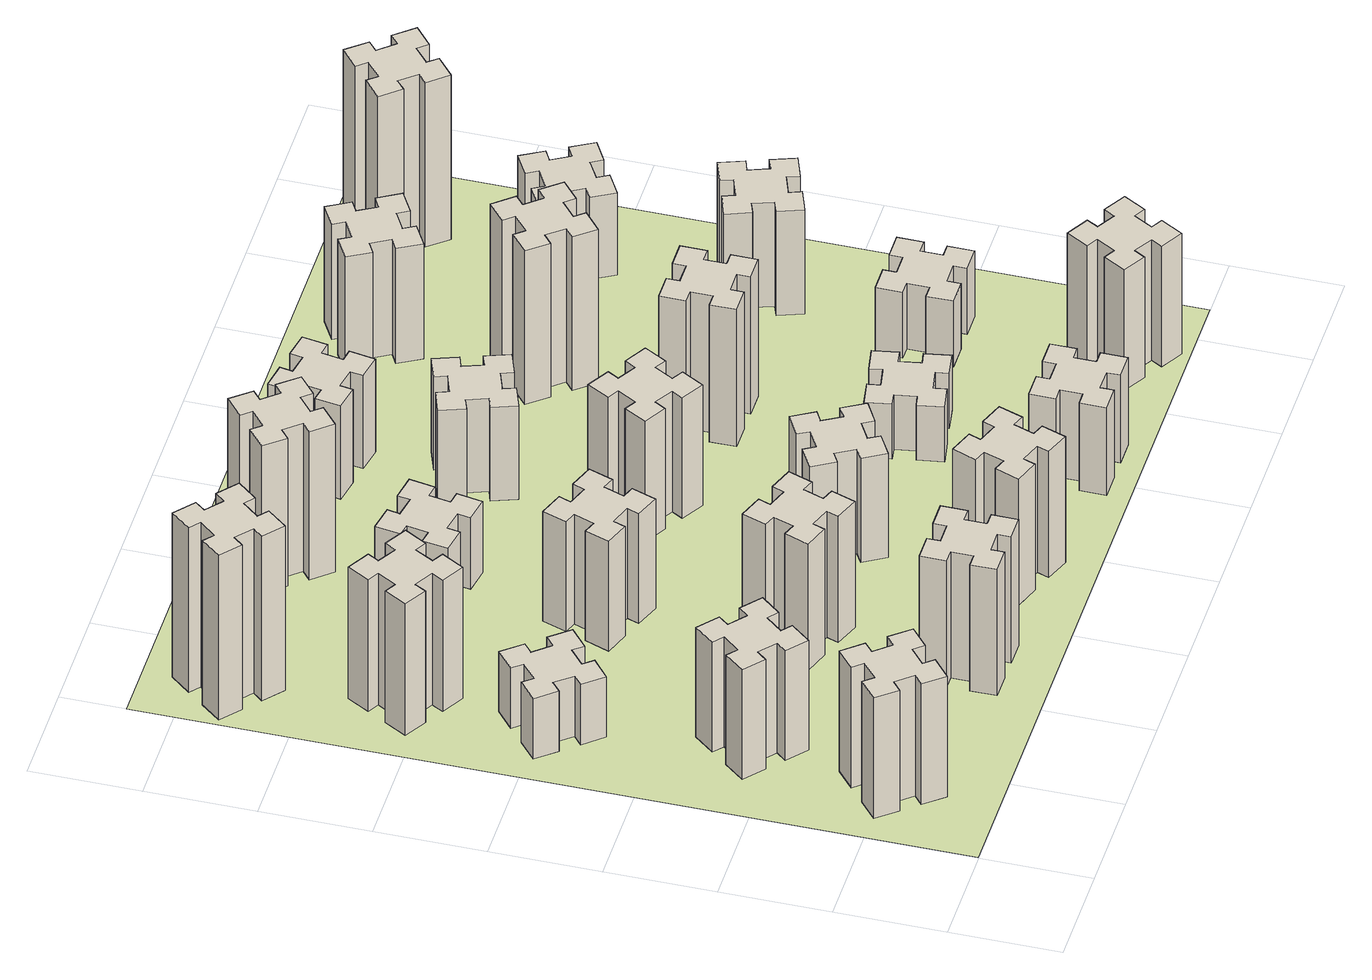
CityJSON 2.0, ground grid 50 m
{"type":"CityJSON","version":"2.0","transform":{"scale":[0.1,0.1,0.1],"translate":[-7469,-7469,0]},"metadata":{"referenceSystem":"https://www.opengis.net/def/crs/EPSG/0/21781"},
"CityObjects":{
"building1":{"type":"Building","attributes":{"class":"1000","function":"1000","usage":"1000","yearOfConstruction":2016,"roofType":"1000","measuredHeight":66,"storeysAboveGround":30,"storeysBelowGround":0},"geometry":[{"type":"Solid","lod":"1","boundaries":[[[[0,1,2,3,4,5,6,7,8,9,10,11,12,13,14,15,16,17,18,19]],[[17,16,20,21]],[[16,15,22,20]],[[15,14,23,22]],[[14,13,24,23]],[[13,12,25,24]],[[12,11,26,25]],[[11,10,27,26]],[[10,9,28,27]],[[9,8,29,28]],[[8,7,30,29]],[[7,6,31,30]],[[6,5,32,31]],[[5,4,33,32]],[[4,3,34,33]],[[3,2,35,34]],[[2,1,36,35]],[[1,0,37,36]],[[0,19,38,37]],[[19,18,39,38]],[[18,17,21,39]],[[24,25,26,27,28,29,30,31,32,33,34,35,36,37,38,39,21,20,22,23]]]]}]},
"building2":{"type":"Building","attributes":{"class":"1000","function":"1000","usage":"1000","yearOfConstruction":2016,"roofType":"1000","measuredHeight":60,"storeysAboveGround":30,"storeysBelowGround":0},"geometry":[{"type":"Solid","lod":"1","boundaries":[[[[40,41,42,43,44,45,46,47,48,49,50,51,52,53,54,55,56,57,58,59]],[[57,56,60,61]],[[56,55,62,60]],[[55,54,63,62]],[[54,53,64,63]],[[53,52,65,64]],[[52,51,66,65]],[[51,50,67,66]],[[50,49,68,67]],[[49,48,69,68]],[[48,47,70,69]],[[47,46,71,70]],[[46,45,72,71]],[[45,44,73,72]],[[44,43,74,73]],[[43,42,75,74]],[[42,41,76,75]],[[41,40,77,76]],[[40,59,78,77]],[[59,58,79,78]],[[58,57,61,79]],[[64,65,66,67,68,69,70,71,72,73,74,75,76,77,78,79,61,60,62,63]]]]}]},
"building3":{"type":"Building","attributes":{"class":"1000","function":"1000","usage":"1000","yearOfConstruction":2016,"roofType":"1000","measuredHeight":33,"storeysAboveGround":30,"storeysBelowGround":0},"geometry":[{"type":"Solid","lod":"1","boundaries":[[[[80,81,82,83,84,85,86,87,88,89,90,91,92,93,94,95,96,97,98,99]],[[97,96,100,101]],[[96,95,102,100]],[[95,94,103,102]],[[94,93,104,103]],[[93,92,105,104]],[[92,91,106,105]],[[91,90,107,106]],[[90,89,108,107]],[[89,88,109,108]],[[88,87,110,109]],[[87,86,111,110]],[[86,85,112,111]],[[85,84,113,112]],[[84,83,114,113]],[[83,82,115,114]],[[82,81,116,115]],[[81,80,117,116]],[[80,99,118,117]],[[99,98,119,118]],[[98,97,101,119]],[[104,105,106,107,108,109,110,111,112,113,114,115,116,117,118,119,101,100,102,103]]]]}]},
"building4":{"type":"Building","attributes":{"class":"1000","function":"1000","usage":"1000","yearOfConstruction":2016,"roofType":"1000","measuredHeight":72,"storeysAboveGround":30,"storeysBelowGround":0},"geometry":[{"type":"Solid","lod":"1","boundaries":[[[[120,121,122,123,124,125,126,127,128,129,130,131,132,133,134,135,136,137,138,139]],[[137,136,140,141]],[[136,135,142,140]],[[135,134,143,142]],[[134,133,144,143]],[[133,132,145,144]],[[132,131,146,145]],[[131,130,147,146]],[[130,129,148,147]],[[129,128,149,148]],[[128,127,150,149]],[[127,126,151,150]],[[126,125,152,151]],[[125,124,153,152]],[[124,123,154,153]],[[123,122,155,154]],[[122,121,156,155]],[[121,120,157,156]],[[120,139,158,157]],[[139,138,159,158]],[[138,137,141,159]],[[144,145,146,147,148,149,150,151,152,153,154,155,156,157,158,159,141,140,142,143]]]]}]},
"building5":{"type":"Building","attributes":{"class":"1000","function":"1000","usage":"1000","yearOfConstruction":2016,"roofType":"1000","measuredHeight":90,"storeysAboveGround":30,"storeysBelowGround":0},"geometry":[{"type":"Solid","lod":"1","boundaries":[[[[160,161,162,163,164,165,166,167,168,169,170,171,172,173,174,175,176,177,178,179]],[[177,176,180,181]],[[176,175,182,180]],[[175,174,183,182]],[[174,173,184,183]],[[173,172,185,184]],[[172,171,186,185]],[[171,170,187,186]],[[170,169,188,187]],[[169,168,189,188]],[[168,167,190,189]],[[167,166,191,190]],[[166,165,192,191]],[[165,164,193,192]],[[164,163,194,193]],[[163,162,195,194]],[[162,161,196,195]],[[161,160,197,196]],[[160,179,198,197]],[[179,178,199,198]],[[178,177,181,199]],[[184,185,186,187,188,189,190,191,192,193,194,195,196,197,198,199,181,180,182,183]]]]}]},
"building6":{"type":"Building","attributes":{"class":"1000","function":"1000","usage":"1000","yearOfConstruction":2016,"roofType":"1000","measuredHeight":69,"storeysAboveGround":30,"storeysBelowGround":0},"geometry":[{"type":"Solid","lod":"1","boundaries":[[[[200,201,202,203,204,205,206,207,208,209,210,211,212,213,214,215,216,217,218,219]],[[217,216,220,221]],[[216,215,222,220]],[[215,214,223,222]],[[214,213,224,223]],[[213,212,225,224]],[[212,211,226,225]],[[211,210,227,226]],[[210,209,228,227]],[[209,208,229,228]],[[208,207,230,229]],[[207,206,231,230]],[[206,205,232,231]],[[205,204,233,232]],[[204,203,234,233]],[[203,202,235,234]],[[202,201,236,235]],[[201,200,237,236]],[[200,219,238,237]],[[219,218,239,238]],[[218,217,221,239]],[[224,225,226,227,228,229,230,231,232,233,234,235,236,237,238,239,221,220,222,223]]]]}]},
"building7":{"type":"Building","attributes":{"class":"1000","function":"1000","usage":"1000","yearOfConstruction":2016,"roofType":"1000","measuredHeight":69,"storeysAboveGround":30,"storeysBelowGround":0},"geometry":[{"type":"Solid","lod":"1","boundaries":[[[[240,241,242,243,244,245,246,247,248,249,250,251,252,253,254,255,256,257,258,259]],[[257,256,260,261]],[[256,255,262,260]],[[255,254,263,262]],[[254,253,264,263]],[[253,252,265,264]],[[252,251,266,265]],[[251,250,267,266]],[[250,249,268,267]],[[249,248,269,268]],[[248,247,270,269]],[[247,246,271,270]],[[246,245,272,271]],[[245,244,273,272]],[[244,243,274,273]],[[243,242,275,274]],[[242,241,276,275]],[[241,240,277,276]],[[240,259,278,277]],[[259,258,279,278]],[[258,257,261,279]],[[264,265,266,267,268,269,270,271,272,273,274,275,276,277,278,279,261,260,262,263]]]]}]},
"building8":{"type":"Building","attributes":{"class":"1000","function":"1000","usage":"1000","yearOfConstruction":2016,"roofType":"1000","measuredHeight":60,"storeysAboveGround":30,"storeysBelowGround":0},"geometry":[{"type":"Solid","lod":"1","boundaries":[[[[280,281,282,283,284,285,286,287,288,289,290,291,292,293,294,295,296,297,298,299]],[[297,296,300,301]],[[296,295,302,300]],[[295,294,303,302]],[[294,293,304,303]],[[293,292,305,304]],[[292,291,306,305]],[[291,290,307,306]],[[290,289,308,307]],[[289,288,309,308]],[[288,287,310,309]],[[287,286,311,310]],[[286,285,312,311]],[[285,284,313,312]],[[284,283,314,313]],[[283,282,315,314]],[[282,281,316,315]],[[281,280,317,316]],[[280,299,318,317]],[[299,298,319,318]],[[298,297,301,319]],[[304,305,306,307,308,309,310,311,312,313,314,315,316,317,318,319,301,300,302,303]]]]}]},
"building9":{"type":"Building","attributes":{"class":"1000","function":"1000","usage":"1000","yearOfConstruction":2016,"roofType":"1000","measuredHeight":39,"storeysAboveGround":30,"storeysBelowGround":0},"geometry":[{"type":"Solid","lod":"1","boundaries":[[[[320,321,322,323,324,325,326,327,328,329,330,331,332,333,334,335,336,337,338,339]],[[337,336,340,341]],[[336,335,342,340]],[[335,334,343,342]],[[334,333,344,343]],[[333,332,345,344]],[[332,331,346,345]],[[331,330,347,346]],[[330,329,348,347]],[[329,328,349,348]],[[328,327,350,349]],[[327,326,351,350]],[[326,325,352,351]],[[325,324,353,352]],[[324,323,354,353]],[[323,322,355,354]],[[322,321,356,355]],[[321,320,357,356]],[[320,339,358,357]],[[339,338,359,358]],[[338,337,341,359]],[[344,345,346,347,348,349,350,351,352,353,354,355,356,357,358,359,341,340,342,343]]]]}]},
"building10":{"type":"Building","attributes":{"class":"1000","function":"1000","usage":"1000","yearOfConstruction":2016,"roofType":"1000","measuredHeight":69,"storeysAboveGround":30,"storeysBelowGround":0},"geometry":[{"type":"Solid","lod":"1","boundaries":[[[[360,361,362,363,364,365,366,367,368,369,370,371,372,373,374,375,376,377,378,379]],[[377,376,380,381]],[[376,375,382,380]],[[375,374,383,382]],[[374,373,384,383]],[[373,372,385,384]],[[372,371,386,385]],[[371,370,387,386]],[[370,369,388,387]],[[369,368,389,388]],[[368,367,390,389]],[[367,366,391,390]],[[366,365,392,391]],[[365,364,393,392]],[[364,363,394,393]],[[363,362,395,394]],[[362,361,396,395]],[[361,360,397,396]],[[360,379,398,397]],[[379,378,399,398]],[[378,377,381,399]],[[384,385,386,387,388,389,390,391,392,393,394,395,396,397,398,399,381,380,382,383]]]]}]},
"building11":{"type":"Building","attributes":{"class":"1000","function":"1000","usage":"1000","yearOfConstruction":2016,"roofType":"1000","measuredHeight":81,"storeysAboveGround":30,"storeysBelowGround":0},"geometry":[{"type":"Solid","lod":"1","boundaries":[[[[400,401,402,403,404,405,406,407,408,409,410,411,412,413,414,415,416,417,418,419]],[[417,416,420,421]],[[416,415,422,420]],[[415,414,423,422]],[[414,413,424,423]],[[413,412,425,424]],[[412,411,426,425]],[[411,410,427,426]],[[410,409,428,427]],[[409,408,429,428]],[[408,407,430,429]],[[407,406,431,430]],[[406,405,432,431]],[[405,404,433,432]],[[404,403,434,433]],[[403,402,435,434]],[[402,401,436,435]],[[401,400,437,436]],[[400,419,438,437]],[[419,418,439,438]],[[418,417,421,439]],[[424,425,426,427,428,429,430,431,432,433,434,435,436,437,438,439,421,420,422,423]]]]}]},
"building12":{"type":"Building","attributes":{"class":"1000","function":"1000","usage":"1000","yearOfConstruction":2016,"roofType":"1000","measuredHeight":57,"storeysAboveGround":30,"storeysBelowGround":0},"geometry":[{"type":"Solid","lod":"1","boundaries":[[[[440,441,442,443,444,445,446,447,448,449,450,451,452,453,454,455,456,457,458,459]],[[457,456,460,461]],[[456,455,462,460]],[[455,454,463,462]],[[454,453,464,463]],[[453,452,465,464]],[[452,451,466,465]],[[451,450,467,466]],[[450,449,468,467]],[[449,448,469,468]],[[448,447,470,469]],[[447,446,471,470]],[[446,445,472,471]],[[445,444,473,472]],[[444,443,474,473]],[[443,442,475,474]],[[442,441,476,475]],[[441,440,477,476]],[[440,459,478,477]],[[459,458,479,478]],[[458,457,461,479]],[[464,465,466,467,468,469,470,471,472,473,474,475,476,477,478,479,461,460,462,463]]]]}]},
"building13":{"type":"Building","attributes":{"class":"1000","function":"1000","usage":"1000","yearOfConstruction":2016,"roofType":"1000","measuredHeight":66,"storeysAboveGround":30,"storeysBelowGround":0},"geometry":[{"type":"Solid","lod":"1","boundaries":[[[[480,481,482,483,484,485,486,487,488,489,490,491,492,493,494,495,496,497,498,499]],[[497,496,500,501]],[[496,495,502,500]],[[495,494,503,502]],[[494,493,504,503]],[[493,492,505,504]],[[492,491,506,505]],[[491,490,507,506]],[[490,489,508,507]],[[489,488,509,508]],[[488,487,510,509]],[[487,486,511,510]],[[486,485,512,511]],[[485,484,513,512]],[[484,483,514,513]],[[483,482,515,514]],[[482,481,516,515]],[[481,480,517,516]],[[480,499,518,517]],[[499,498,519,518]],[[498,497,501,519]],[[504,505,506,507,508,509,510,511,512,513,514,515,516,517,518,519,501,500,502,503]]]]}]},
"building14":{"type":"Building","attributes":{"class":"1000","function":"1000","usage":"1000","yearOfConstruction":2016,"roofType":"1000","measuredHeight":51,"storeysAboveGround":30,"storeysBelowGround":0},"geometry":[{"type":"Solid","lod":"1","boundaries":[[[[520,521,522,523,524,525,526,527,528,529,530,531,532,533,534,535,536,537,538,539]],[[537,536,540,541]],[[536,535,542,540]],[[535,534,543,542]],[[534,533,544,543]],[[533,532,545,544]],[[532,531,546,545]],[[531,530,547,546]],[[530,529,548,547]],[[529,528,549,548]],[[528,527,550,549]],[[527,526,551,550]],[[526,525,552,551]],[[525,524,553,552]],[[524,523,554,553]],[[523,522,555,554]],[[522,521,556,555]],[[521,520,557,556]],[[520,539,558,557]],[[539,538,559,558]],[[538,537,541,559]],[[544,545,546,547,548,549,550,551,552,553,554,555,556,557,558,559,541,540,542,543]]]]}]},
"building15":{"type":"Building","attributes":{"class":"1000","function":"1000","usage":"1000","yearOfConstruction":2016,"roofType":"1000","measuredHeight":48,"storeysAboveGround":30,"storeysBelowGround":0},"geometry":[{"type":"Solid","lod":"1","boundaries":[[[[560,561,562,563,564,565,566,567,568,569,570,571,572,573,574,575,576,577,578,579]],[[577,576,580,581]],[[576,575,582,580]],[[575,574,583,582]],[[574,573,584,583]],[[573,572,585,584]],[[572,571,586,585]],[[571,570,587,586]],[[570,569,588,587]],[[569,568,589,588]],[[568,567,590,589]],[[567,566,591,590]],[[566,565,592,591]],[[565,564,593,592]],[[564,563,594,593]],[[563,562,595,594]],[[562,561,596,595]],[[561,560,597,596]],[[560,579,598,597]],[[579,578,599,598]],[[578,577,581,599]],[[584,585,586,587,588,589,590,591,592,593,594,595,596,597,598,599,581,580,582,583]]]]}]},
"building16":{"type":"Building","attributes":{"class":"1000","function":"1000","usage":"1000","yearOfConstruction":2016,"roofType":"1000","measuredHeight":51,"storeysAboveGround":30,"storeysBelowGround":0},"geometry":[{"type":"Solid","lod":"1","boundaries":[[[[600,601,602,603,604,605,606,607,608,609,610,611,612,613,614,615,616,617,618,619]],[[617,616,620,621]],[[616,615,622,620]],[[615,614,623,622]],[[614,613,624,623]],[[613,612,625,624]],[[612,611,626,625]],[[611,610,627,626]],[[610,609,628,627]],[[609,608,629,628]],[[608,607,630,629]],[[607,606,631,630]],[[606,605,632,631]],[[605,604,633,632]],[[604,603,634,633]],[[603,602,635,634]],[[602,601,636,635]],[[601,600,637,636]],[[600,619,638,637]],[[619,618,639,638]],[[618,617,621,639]],[[624,625,626,627,628,629,630,631,632,633,634,635,636,637,638,639,621,620,622,623]]]]}]},
"building17":{"type":"Building","attributes":{"class":"1000","function":"1000","usage":"1000","yearOfConstruction":2016,"roofType":"1000","measuredHeight":30,"storeysAboveGround":30,"storeysBelowGround":0},"geometry":[{"type":"Solid","lod":"1","boundaries":[[[[640,641,642,643,644,645,646,647,648,649,650,651,652,653,654,655,656,657,658,659]],[[657,656,660,661]],[[656,655,662,660]],[[655,654,663,662]],[[654,653,664,663]],[[653,652,665,664]],[[652,651,666,665]],[[651,650,667,666]],[[650,649,668,667]],[[649,648,669,668]],[[648,647,670,669]],[[647,646,671,670]],[[646,645,672,671]],[[645,644,673,672]],[[644,643,674,673]],[[643,642,675,674]],[[642,641,676,675]],[[641,640,677,676]],[[640,659,678,677]],[[659,658,679,678]],[[658,657,661,679]],[[664,665,666,667,668,669,670,671,672,673,674,675,676,677,678,679,661,660,662,663]]]]}]},
"building18":{"type":"Building","attributes":{"class":"1000","function":"1000","usage":"1000","yearOfConstruction":2016,"roofType":"1000","measuredHeight":75,"storeysAboveGround":30,"storeysBelowGround":0},"geometry":[{"type":"Solid","lod":"1","boundaries":[[[[680,681,682,683,684,685,686,687,688,689,690,691,692,693,694,695,696,697,698,699]],[[697,696,700,701]],[[696,695,702,700]],[[695,694,703,702]],[[694,693,704,703]],[[693,692,705,704]],[[692,691,706,705]],[[691,690,707,706]],[[690,689,708,707]],[[689,688,709,708]],[[688,687,710,709]],[[687,686,711,710]],[[686,685,712,711]],[[685,684,713,712]],[[684,683,714,713]],[[683,682,715,714]],[[682,681,716,715]],[[681,680,717,716]],[[680,699,718,717]],[[699,698,719,718]],[[698,697,701,719]],[[704,705,706,707,708,709,710,711,712,713,714,715,716,717,718,719,701,700,702,703]]]]}]},
"building19":{"type":"Building","attributes":{"class":"1000","function":"1000","usage":"1000","yearOfConstruction":2016,"roofType":"1000","measuredHeight":84,"storeysAboveGround":30,"storeysBelowGround":0},"geometry":[{"type":"Solid","lod":"1","boundaries":[[[[720,721,722,723,724,725,726,727,728,729,730,731,732,733,734,735,736,737,738,739]],[[737,736,740,741]],[[736,735,742,740]],[[735,734,743,742]],[[734,733,744,743]],[[733,732,745,744]],[[732,731,746,745]],[[731,730,747,746]],[[730,729,748,747]],[[729,728,749,748]],[[728,727,750,749]],[[727,726,751,750]],[[726,725,752,751]],[[725,724,753,752]],[[724,723,754,753]],[[723,722,755,754]],[[722,721,756,755]],[[721,720,757,756]],[[720,739,758,757]],[[739,738,759,758]],[[738,737,741,759]],[[744,745,746,747,748,749,750,751,752,753,754,755,756,757,758,759,741,740,742,743]]]]}]},
"building20":{"type":"Building","attributes":{"class":"1000","function":"1000","usage":"1000","yearOfConstruction":2016,"roofType":"1000","measuredHeight":66,"storeysAboveGround":30,"storeysBelowGround":0},"geometry":[{"type":"Solid","lod":"1","boundaries":[[[[760,761,762,763,764,765,766,767,768,769,770,771,772,773,774,775,776,777,778,779]],[[777,776,780,781]],[[776,775,782,780]],[[775,774,783,782]],[[774,773,784,783]],[[773,772,785,784]],[[772,771,786,785]],[[771,770,787,786]],[[770,769,788,787]],[[769,768,789,788]],[[768,767,790,789]],[[767,766,791,790]],[[766,765,792,791]],[[765,764,793,792]],[[764,763,794,793]],[[763,762,795,794]],[[762,761,796,795]],[[761,760,797,796]],[[760,779,798,797]],[[779,778,799,798]],[[778,777,781,799]],[[784,785,786,787,788,789,790,791,792,793,794,795,796,797,798,799,781,780,782,783]]]]}]},
"building21":{"type":"Building","attributes":{"class":"1000","function":"1000","usage":"1000","yearOfConstruction":2016,"roofType":"1000","measuredHeight":36,"storeysAboveGround":30,"storeysBelowGround":0},"geometry":[{"type":"Solid","lod":"1","boundaries":[[[[800,801,802,803,804,805,806,807,808,809,810,811,812,813,814,815,816,817,818,819]],[[817,816,820,821]],[[816,815,822,820]],[[815,814,823,822]],[[814,813,824,823]],[[813,812,825,824]],[[812,811,826,825]],[[811,810,827,826]],[[810,809,828,827]],[[809,808,829,828]],[[808,807,830,829]],[[807,806,831,830]],[[806,805,832,831]],[[805,804,833,832]],[[804,803,834,833]],[[803,802,835,834]],[[802,801,836,835]],[[801,800,837,836]],[[800,819,838,837]],[[819,818,839,838]],[[818,817,821,839]],[[824,825,826,827,828,829,830,831,832,833,834,835,836,837,838,839,821,820,822,823]]]]}]},
"building22":{"type":"Building","attributes":{"class":"1000","function":"1000","usage":"1000","yearOfConstruction":2016,"roofType":"1000","measuredHeight":63,"storeysAboveGround":30,"storeysBelowGround":0},"geometry":[{"type":"Solid","lod":"1","boundaries":[[[[840,841,842,843,844,845,846,847,848,849,850,851,852,853,854,855,856,857,858,859]],[[857,856,860,861]],[[856,855,862,860]],[[855,854,863,862]],[[854,853,864,863]],[[853,852,865,864]],[[852,851,866,865]],[[851,850,867,866]],[[850,849,868,867]],[[849,848,869,868]],[[848,847,870,869]],[[847,846,871,870]],[[846,845,872,871]],[[845,844,873,872]],[[844,843,874,873]],[[843,842,875,874]],[[842,841,876,875]],[[841,840,877,876]],[[840,859,878,877]],[[859,858,879,878]],[[858,857,861,879]],[[864,865,866,867,868,869,870,871,872,873,874,875,876,877,878,879,861,860,862,863]]]]}]},
"building23":{"type":"Building","attributes":{"class":"1000","function":"1000","usage":"1000","yearOfConstruction":2016,"roofType":"1000","measuredHeight":57,"storeysAboveGround":30,"storeysBelowGround":0},"geometry":[{"type":"Solid","lod":"1","boundaries":[[[[880,881,882,883,884,885,886,887,888,889,890,891,892,893,894,895,896,897,898,899]],[[897,896,900,901]],[[896,895,902,900]],[[895,894,903,902]],[[894,893,904,903]],[[893,892,905,904]],[[892,891,906,905]],[[891,890,907,906]],[[890,889,908,907]],[[889,888,909,908]],[[888,887,910,909]],[[887,886,911,910]],[[886,885,912,911]],[[885,884,913,912]],[[884,883,914,913]],[[883,882,915,914]],[[882,881,916,915]],[[881,880,917,916]],[[880,899,918,917]],[[899,898,919,918]],[[898,897,901,919]],[[904,905,906,907,908,909,910,911,912,913,914,915,916,917,918,919,901,900,902,903]]]]}]},
"building24":{"type":"Building","attributes":{"class":"1000","function":"1000","usage":"1000","yearOfConstruction":2016,"roofType":"1000","measuredHeight":45,"storeysAboveGround":30,"storeysBelowGround":0},"geometry":[{"type":"Solid","lod":"1","boundaries":[[[[920,921,922,923,924,925,926,927,928,929,930,931,932,933,934,935,936,937,938,939]],[[937,936,940,941]],[[936,935,942,940]],[[935,934,943,942]],[[934,933,944,943]],[[933,932,945,944]],[[932,931,946,945]],[[931,930,947,946]],[[930,929,948,947]],[[929,928,949,948]],[[928,927,950,949]],[[927,926,951,950]],[[926,925,952,951]],[[925,924,953,952]],[[924,923,954,953]],[[923,922,955,954]],[[922,921,956,955]],[[921,920,957,956]],[[920,939,958,957]],[[939,938,959,958]],[[938,937,941,959]],[[944,945,946,947,948,949,950,951,952,953,954,955,956,957,958,959,941,940,942,943]]]]}]},
"building25":{"type":"Building","attributes":{"class":"1000","function":"1000","usage":"1000","yearOfConstruction":2016,"roofType":"1000","measuredHeight":90,"storeysAboveGround":30,"storeysBelowGround":0},"geometry":[{"type":"Solid","lod":"1","boundaries":[[[[960,961,962,963,964,965,966,967,968,969,970,971,972,973,974,975,976,977,978,979]],[[977,976,980,981]],[[976,975,982,980]],[[975,974,983,982]],[[974,973,984,983]],[[973,972,985,984]],[[972,971,986,985]],[[971,970,987,986]],[[970,969,988,987]],[[969,968,989,988]],[[968,967,990,989]],[[967,966,991,990]],[[966,965,992,991]],[[965,964,993,992]],[[964,963,994,993]],[[963,962,995,994]],[[962,961,996,995]],[[961,960,997,996]],[[960,979,998,997]],[[979,978,999,998]],[[978,977,981,999]],[[984,985,986,987,988,989,990,991,992,993,994,995,996,997,998,999,981,980,982,983]]]]}]},
"landuse1":{"type":"LandUse","attributes":{"name":"plot1","function":"1010"},"geometry":[{"type":"MultiSurface","lod":"1","boundaries":[[[1000,1001,1002,1003]]]}]}
},
"vertices":[
[343,592,0],[266,527,0],[228,573,0],[136,496,0],[213,404,0],[259,443,0],[323,366,0],[277,328,0],[354,236,0],[446,313,0],[408,359,0],[484,423,0],[523,377,0],[615,454,0],[538,546,0],[492,508,0],[427,584,0],[473,623,0],[396,715,0],[304,638,0],[427,584,660],[473,623,660],[492,508,660],[538,546,660],[615,454,660],[523,377,660],[484,423,660],[408,359,660],[446,313,660],[354,236,660],[277,328,660],[323,366,660],[259,443,660],[213,404,660],[136,496,660],[228,573,660],[266,527,660],[343,592,660],[304,638,660],[396,715,660],
[527,1006,0],[592,1083,0],[638,1044,0],[715,1136,0],[623,1213,0],[584,1167,0],[508,1232,0],[546,1278,0],[454,1355,0],[377,1263,0],[423,1224,0],[359,1148,0],[313,1186,0],[236,1094,0],[328,1017,0],[366,1063,0],[443,999,0],[404,953,0],[496,876,0],[573,968,0],[443,999,600],[404,953,600],[366,1063,600],[328,1017,600],[236,1094,600],[313,1186,600],[359,1148,600],[423,1224,600],[377,1263,600],[454,1355,600],[546,1278,600],[508,1232,600],[584,1167,600],[623,1213,600],[715,1136,600],[638,1044,600],[592,1083,600],[527,1006,600],[573,968,600],[496,876,600],
[492,1988,0],[427,2064,0],[473,2103,0],[396,2195,0],[304,2118,0],[343,2072,0],[266,2007,0],[228,2053,0],[136,1976,0],[213,1884,0],[259,1923,0],[323,1846,0],[277,1808,0],[354,1716,0],[446,1793,0],[408,1839,0],[484,1903,0],[523,1857,0],[615,1934,0],[538,2026,0],[484,1903,330],[523,1857,330],[408,1839,330],[446,1793,330],[354,1716,330],[277,1808,330],[323,1846,330],[259,1923,330],[213,1884,330],[136,1976,330],[228,2053,330],[266,2007,330],[343,2072,330],[304,2118,330],[396,2195,330],[473,2103,330],[427,2064,330],[492,1988,330],[538,2026,330],[615,1934,330],
[446,2497,0],[496,2584,0],[548,2554,0],[608,2658,0],[504,2718,0],[474,2666,0],[387,2716,0],[417,2768,0],[313,2828,0],[253,2724,0],[305,2694,0],[255,2607,0],[203,2637,0],[143,2533,0],[247,2473,0],[277,2525,0],[364,2475,0],[334,2423,0],[438,2363,0],[498,2467,0],[364,2475,720],[334,2423,720],[277,2525,720],[247,2473,720],[143,2533,720],[203,2637,720],[255,2607,720],[305,2694,720],[253,2724,720],[313,2828,720],[417,2768,720],[387,2716,720],[474,2666,720],[504,2718,720],[608,2658,720],[548,2554,720],[496,2584,720],[446,2497,720],[498,2467,720],[438,2363,720],
[384,3387,0],[308,3452,0],[346,3498,0],[254,3575,0],[177,3483,0],[223,3444,0],[159,3368,0],[113,3406,0],[36,3314,0],[128,3237,0],[166,3283,0],[243,3219,0],[204,3173,0],[296,3096,0],[373,3188,0],[327,3226,0],[392,3303,0],[438,3264,0],[515,3356,0],[423,3433,0],[392,3303,900],[438,3264,900],[327,3226,900],[373,3188,900],[296,3096,900],[204,3173,900],[243,3219,900],[166,3283,900],[128,3237,900],[36,3314,900],[113,3406,900],[159,3368,900],[223,3444,900],[177,3483,900],[254,3575,900],[346,3498,900],[308,3452,900],[384,3387,900],[423,3433,900],[515,3356,900],
[1105,425,0],[1105,325,0],[1045,325,0],[1045,205,0],[1165,205,0],[1165,265,0],[1265,265,0],[1265,205,0],[1385,205,0],[1385,325,0],[1325,325,0],[1325,425,0],[1385,425,0],[1385,545,0],[1265,545,0],[1265,485,0],[1165,485,0],[1165,545,0],[1045,545,0],[1045,425,0],[1165,485,690],[1165,545,690],[1265,485,690],[1265,545,690],[1385,545,690],[1385,425,690],[1325,425,690],[1325,325,690],[1385,325,690],[1385,205,690],[1265,205,690],[1265,265,690],[1165,265,690],[1165,205,690],[1045,205,690],[1045,325,690],[1105,325,690],[1105,425,690],[1045,425,690],[1045,545,690],
[1302,1031,0],[1336,1125,0],[1392,1104,0],[1433,1217,0],[1320,1258,0],[1300,1202,0],[1206,1236,0],[1227,1292,0],[1114,1333,0],[1073,1220,0],[1129,1200,0],[1095,1106,0],[1039,1127,0],[997,1014,0],[1110,973,0],[1131,1029,0],[1225,995,0],[1204,939,0],[1317,897,0],[1358,1010,0],[1225,995,690],[1204,939,690],[1131,1029,690],[1110,973,690],[997,1014,690],[1039,1127,690],[1095,1106,690],[1129,1200,690],[1073,1220,690],[1114,1333,690],[1227,1292,690],[1206,1236,690],[1300,1202,690],[1320,1258,690],[1433,1217,690],[1392,1104,690],[1336,1125,690],[1302,1031,690],[1358,1010,690],[1317,897,690],
[1029,2040,0],[995,1946,0],[939,1967,0],[897,1854,0],[1010,1813,0],[1031,1869,0],[1125,1835,0],[1104,1779,0],[1217,1737,0],[1258,1850,0],[1202,1871,0],[1236,1965,0],[1292,1944,0],[1333,2057,0],[1220,2098,0],[1200,2042,0],[1106,2076,0],[1127,2132,0],[1014,2173,0],[973,2060,0],[1106,2076,600],[1127,2132,600],[1200,2042,600],[1220,2098,600],[1333,2057,600],[1292,1944,600],[1236,1965,600],[1202,1871,600],[1258,1850,600],[1217,1737,600],[1104,1779,600],[1125,1835,600],[1031,1869,600],[1010,1813,600],[897,1854,600],[939,1967,600],[995,1946,600],[1029,2040,600],[973,2060,600],[1014,2173,600],
[1016,2764,0],[998,2665,0],[939,2676,0],[918,2557,0],[1037,2537,0],[1047,2596,0],[1145,2578,0],[1135,2519,0],[1253,2498,0],[1274,2617,0],[1215,2627,0],[1232,2725,0],[1291,2715,0],[1312,2833,0],[1194,2854,0],[1184,2795,0],[1085,2812,0],[1096,2871,0],[977,2892,0],[957,2774,0],[1085,2812,390],[1096,2871,390],[1184,2795,390],[1194,2854,390],[1312,2833,390],[1291,2715,390],[1232,2725,390],[1215,2627,390],[1274,2617,390],[1253,2498,390],[1135,2519,390],[1145,2578,390],[1047,2596,390],[1037,2537,390],[918,2557,390],[939,2676,390],[998,2665,390],[1016,2764,390],[957,2774,390],[977,2892,390],
[1769,460,0],[1735,366,0],[1679,387,0],[1637,274,0],[1750,233,0],[1771,289,0],[1865,255,0],[1844,199,0],[1957,157,0],[1998,270,0],[1942,291,0],[1976,385,0],[2032,364,0],[2073,477,0],[1960,518,0],[1940,462,0],[1846,496,0],[1867,552,0],[1754,593,0],[1713,480,0],[1846,496,690],[1867,552,690],[1940,462,690],[1960,518,690],[2073,477,690],[2032,364,690],[1976,385,690],[1942,291,690],[1998,270,690],[1957,157,690],[1844,199,690],[1865,255,690],[1771,289,690],[1750,233,690],[1637,274,690],[1679,387,690],[1735,366,690],[1769,460,690],[1713,480,690],[1754,593,690],
[1083,3452,0],[1006,3387,0],[968,3433,0],[876,3356,0],[953,3264,0],[999,3303,0],[1063,3226,0],[1017,3188,0],[1094,3096,0],[1186,3173,0],[1148,3219,0],[1224,3283,0],[1263,3237,0],[1355,3314,0],[1278,3406,0],[1232,3368,0],[1167,3444,0],[1213,3483,0],[1136,3575,0],[1044,3498,0],[1167,3444,810],[1213,3483,810],[1232,3368,810],[1278,3406,810],[1355,3314,810],[1263,3237,810],[1224,3283,810],[1148,3219,810],[1186,3173,810],[1094,3096,810],[1017,3188,810],[1063,3226,810],[999,3303,810],[953,3264,810],[876,3356,810],[968,3433,810],[1006,3387,810],[1083,3452,810],[1044,3498,810],[1136,3575,810],
[1867,995,0],[1954,1045,0],[1984,993,0],[2088,1053,0],[2028,1157,0],[1976,1127,0],[1926,1214,0],[1978,1244,0],[1918,1348,0],[1814,1288,0],[1844,1236,0],[1757,1186,0],[1727,1238,0],[1623,1178,0],[1683,1074,0],[1735,1104,0],[1785,1017,0],[1733,987,0],[1793,883,0],[1897,943,0],[1785,1017,570],[1733,987,570],[1735,1104,570],[1683,1074,570],[1623,1178,570],[1727,1238,570],[1757,1186,570],[1844,1236,570],[1814,1288,570],[1918,1348,570],[1978,1244,570],[1926,1214,570],[1976,1127,570],[2028,1157,570],[2088,1053,570],[1984,993,570],[1954,1045,570],[1867,995,570],[1897,943,570],[1793,883,570],
[1757,1885,0],[1844,1835,0],[1814,1783,0],[1918,1723,0],[1978,1827,0],[1926,1857,0],[1976,1944,0],[2028,1914,0],[2088,2018,0],[1984,2078,0],[1954,2026,0],[1867,2076,0],[1897,2128,0],[1793,2188,0],[1733,2084,0],[1785,2054,0],[1735,1967,0],[1683,1997,0],[1623,1893,0],[1727,1833,0],[1735,1967,660],[1683,1997,660],[1785,2054,660],[1733,2084,660],[1793,2188,660],[1897,2128,660],[1867,2076,660],[1954,2026,660],[1984,2078,660],[2088,2018,660],[2028,1914,660],[1976,1944,660],[1926,1857,660],[1978,1827,660],[1918,1723,660],[1814,1783,660],[1844,1835,660],[1757,1885,660],[1727,1833,660],[1623,1893,660],
[1735,2705,0],[1769,2611,0],[1713,2590,0],[1754,2477,0],[1867,2519,0],[1846,2575,0],[1940,2609,0],[1960,2553,0],[2073,2594,0],[2032,2707,0],[1976,2686,0],[1942,2780,0],[1998,2800,0],[1957,2913,0],[1844,2872,0],[1865,2816,0],[1771,2782,0],[1750,2838,0],[1637,2797,0],[1679,2684,0],[1771,2782,510],[1750,2838,510],[1865,2816,510],[1844,2872,510],[1957,2913,510],[1998,2800,510],[1942,2780,510],[1976,2686,510],[2032,2707,510],[2073,2594,510],[1960,2553,510],[1940,2609,510],[1846,2575,510],[1867,2519,510],[1754,2477,510],[1713,2590,510],[1769,2611,510],[1735,2705,510],[1679,2684,510],[1637,2797,510],
[2485,325,0],[2485,225,0],[2425,225,0],[2425,105,0],[2545,105,0],[2545,165,0],[2645,165,0],[2645,105,0],[2765,105,0],[2765,225,0],[2705,225,0],[2705,325,0],[2765,325,0],[2765,445,0],[2645,445,0],[2645,385,0],[2545,385,0],[2545,445,0],[2425,445,0],[2425,325,0],[2545,385,480],[2545,445,480],[2645,385,480],[2645,445,480],[2765,445,480],[2765,325,480],[2705,325,480],[2705,225,480],[2765,225,480],[2765,105,480],[2645,105,480],[2645,165,480],[2545,165,480],[2545,105,480],[2425,105,480],[2425,225,480],[2485,225,480],[2485,325,480],[2425,325,480],[2425,445,480],
[1855,3267,0],[1872,3365,0],[1931,3355,0],[1952,3473,0],[1834,3494,0],[1824,3435,0],[1725,3452,0],[1736,3511,0],[1617,3532,0],[1597,3414,0],[1656,3404,0],[1638,3305,0],[1579,3316,0],[1558,3197,0],[1677,3177,0],[1687,3236,0],[1785,3218,0],[1775,3159,0],[1893,3138,0],[1914,3257,0],[1785,3218,510],[1775,3159,510],[1687,3236,510],[1677,3177,510],[1558,3197,510],[1579,3316,510],[1638,3305,510],[1656,3404,510],[1597,3414,510],[1617,3532,510],[1736,3511,510],[1725,3452,510],[1824,3435,510],[1834,3494,510],[1952,3473,510],[1931,3355,510],[1872,3365,510],[1855,3267,510],[1914,3257,510],[1893,3138,510],
[2625,1132,0],[2527,1115,0],[2517,1174,0],[2398,1153,0],[2419,1035,0],[2478,1045,0],[2496,947,0],[2437,937,0],[2457,818,0],[2576,839,0],[2565,898,0],[2664,916,0],[2674,857,0],[2792,877,0],[2771,996,0],[2712,985,0],[2695,1084,0],[2754,1094,0],[2733,1212,0],[2615,1191,0],[2695,1084,300],[2754,1094,300],[2712,985,300],[2771,996,300],[2792,877,300],[2674,857,300],[2664,916,300],[2565,898,300],[2576,839,300],[2457,818,300],[2437,937,300],[2496,947,300],[2478,1045,300],[2419,1035,300],[2398,1153,300],[2517,1174,300],[2527,1115,300],[2625,1132,300],[2615,1191,300],[2733,1212,300],
[2385,1905,0],[2385,1805,0],[2325,1805,0],[2325,1685,0],[2445,1685,0],[2445,1745,0],[2545,1745,0],[2545,1685,0],[2665,1685,0],[2665,1805,0],[2605,1805,0],[2605,1905,0],[2665,1905,0],[2665,2025,0],[2545,2025,0],[2545,1965,0],[2445,1965,0],[2445,2025,0],[2325,2025,0],[2325,1905,0],[2445,1965,750],[2445,2025,750],[2545,1965,750],[2545,2025,750],[2665,2025,750],[2665,1905,750],[2605,1905,750],[2605,1805,750],[2665,1805,750],[2665,1685,750],[2545,1685,750],[2545,1745,750],[2445,1745,750],[2445,1685,750],[2325,1685,750],[2325,1805,750],[2385,1805,750],[2385,1905,750],[2325,1905,750],[2325,2025,750],
[2563,2712,0],[2486,2647,0],[2448,2693,0],[2356,2616,0],[2433,2524,0],[2479,2563,0],[2543,2486,0],[2497,2448,0],[2574,2356,0],[2666,2433,0],[2628,2479,0],[2704,2543,0],[2743,2497,0],[2835,2574,0],[2758,2666,0],[2712,2628,0],[2647,2704,0],[2693,2743,0],[2616,2835,0],[2524,2758,0],[2647,2704,840],[2693,2743,840],[2712,2628,840],[2758,2666,840],[2835,2574,840],[2743,2497,840],[2704,2543,840],[2628,2479,840],[2666,2433,840],[2574,2356,840],[2497,2448,840],[2543,2486,840],[2479,2563,840],[2433,2524,840],[2356,2616,840],[2448,2693,840],[2486,2647,840],[2563,2712,840],[2524,2758,840],[2616,2835,840],
[3265,374,0],[3215,287,0],[3163,317,0],[3103,213,0],[3207,153,0],[3237,205,0],[3324,155,0],[3294,103,0],[3398,43,0],[3458,147,0],[3406,177,0],[3456,264,0],[3508,234,0],[3568,338,0],[3464,398,0],[3434,346,0],[3347,396,0],[3377,448,0],[3273,508,0],[3213,404,0],[3347,396,660],[3377,448,660],[3434,346,660],[3464,398,660],[3568,338,660],[3508,234,660],[3456,264,660],[3406,177,660],[3458,147,660],[3398,43,660],[3294,103,660],[3324,155,660],[3237,205,660],[3207,153,660],[3103,213,660],[3163,317,660],[3215,287,660],[3265,374,660],[3213,404,660],[3273,508,660],
[3185,1005,0],[3285,1005,0],[3285,945,0],[3405,945,0],[3405,1065,0],[3345,1065,0],[3345,1165,0],[3405,1165,0],[3405,1285,0],[3285,1285,0],[3285,1225,0],[3185,1225,0],[3185,1285,0],[3065,1285,0],[3065,1165,0],[3125,1165,0],[3125,1065,0],[3065,1065,0],[3065,945,0],[3185,945,0],[3125,1065,360],[3065,1065,360],[3125,1165,360],[3065,1165,360],[3065,1285,360],[3185,1285,360],[3185,1225,360],[3285,1225,360],[3285,1285,360],[3405,1285,360],[3405,1165,360],[3345,1165,360],[3345,1065,360],[3405,1065,360],[3405,945,360],[3285,945,360],[3285,1005,360],[3185,1005,360],[3185,945,360],[3065,945,360],
[2716,3347,0],[2666,3434,0],[2718,3464,0],[2658,3568,0],[2554,3508,0],[2584,3456,0],[2497,3406,0],[2467,3458,0],[2363,3398,0],[2423,3294,0],[2475,3324,0],[2525,3237,0],[2473,3207,0],[2533,3103,0],[2637,3163,0],[2607,3215,0],[2694,3265,0],[2724,3213,0],[2828,3273,0],[2768,3377,0],[2694,3265,630],[2724,3213,630],[2607,3215,630],[2637,3163,630],[2533,3103,630],[2473,3207,630],[2525,3237,630],[2475,3324,630],[2423,3294,630],[2363,3398,630],[2467,3458,630],[2497,3406,630],[2584,3456,630],[2554,3508,630],[2658,3568,630],[2718,3464,630],[2666,3434,630],[2716,3347,630],[2768,3377,630],[2828,3273,630],
[3326,1735,0],[3420,1769,0],[3440,1713,0],[3553,1754,0],[3512,1867,0],[3456,1846,0],[3422,1940,0],[3478,1960,0],[3437,2073,0],[3324,2032,0],[3345,1976,0],[3251,1942,0],[3230,1998,0],[3117,1957,0],[3159,1844,0],[3215,1865,0],[3249,1771,0],[3193,1750,0],[3234,1637,0],[3347,1679,0],[3249,1771,570],[3193,1750,570],[3215,1865,570],[3159,1844,570],[3117,1957,570],[3230,1998,570],[3251,1942,570],[3345,1976,570],[3324,2032,570],[3437,2073,570],[3478,1960,570],[3422,1940,570],[3456,1846,570],[3512,1867,570],[3553,1754,570],[3440,1713,570],[3420,1769,570],[3326,1735,570],[3347,1679,570],[3234,1637,570],
[3456,2707,0],[3406,2794,0],[3458,2824,0],[3398,2928,0],[3294,2868,0],[3324,2816,0],[3237,2766,0],[3207,2818,0],[3103,2758,0],[3163,2654,0],[3215,2684,0],[3265,2597,0],[3213,2567,0],[3273,2463,0],[3377,2523,0],[3347,2575,0],[3434,2625,0],[3464,2573,0],[3568,2633,0],[3508,2737,0],[3434,2625,450],[3464,2573,450],[3347,2575,450],[3377,2523,450],[3273,2463,450],[3213,2567,450],[3265,2597,450],[3215,2684,450],[3163,2654,450],[3103,2758,450],[3207,2818,450],[3237,2766,450],[3324,2816,450],[3294,2868,450],[3398,2928,450],[3458,2824,450],[3406,2794,450],[3456,2707,450],[3508,2737,450],[3568,2633,450],
[3303,3552,0],[3226,3487,0],[3188,3533,0],[3096,3456,0],[3173,3364,0],[3219,3403,0],[3283,3326,0],[3237,3288,0],[3314,3196,0],[3406,3273,0],[3368,3319,0],[3444,3383,0],[3483,3337,0],[3575,3414,0],[3498,3506,0],[3452,3468,0],[3387,3544,0],[3433,3583,0],[3356,3675,0],[3264,3598,0],[3387,3544,900],[3433,3583,900],[3452,3468,900],[3498,3506,900],[3575,3414,900],[3483,3337,900],[3444,3383,900],[3368,3319,900],[3406,3273,900],[3314,3196,900],[3237,3288,900],[3283,3326,900],[3219,3403,900],[3173,3364,900],[3096,3456,900],[3188,3533,900],[3226,3487,900],[3303,3552,900],[3264,3598,900],[3356,3675,900],
[5,3705,0],[3705,3705,0],[3705,5,0],[5,5,0]
]}
